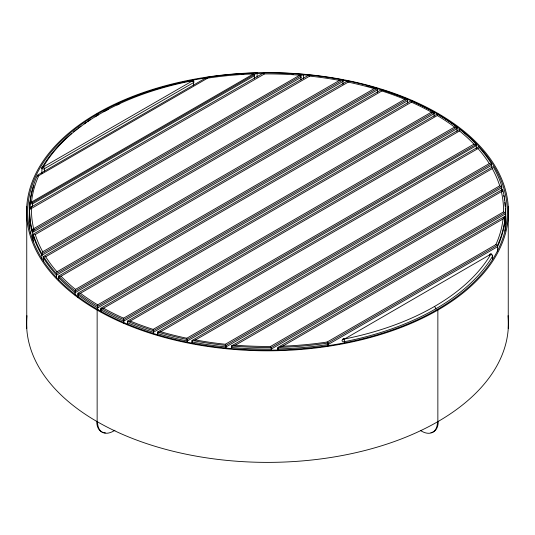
<?xml version="1.0" encoding="UTF-8"?>
<svg xmlns="http://www.w3.org/2000/svg" width="535" height="535" viewBox="0 0 535 535"><rect width="100%" height="100%" fill="white"/><g stroke="black" fill="none" stroke-linecap="round" stroke-linejoin="round"><path stroke-width="0.8" d="M434.132 113.674A1.491 1.217 -0.8 0 0 433.785 112.932L434.119 113.674L97.684 307.913L97.684 307.511M490.816 253.991L490.816 254.285A1.879 1.451 30.7 0 1 492.601 256.178L492.601 259.555M407.309 100.052A1.364 1.11 -8.1 0 1 407.61 100.707L75.221 292.605L75.248 291.769M97.684 307.658L97.684 307.063M376.941 89.151L377.041 89.231A1.304 1.05 -15.1 0 1 377.382 89.887L56.483 275.15L56.536 274.268M97.691 305.793L97.704 304.83A236.022 136.264 0 0 1 80.451 293.28L79.454 293.367M97.698 305.559L97.704 304.83L431.444 112.149L432.494 112.263M300.235 75.134L299.573 75.174A236.022 136.264 0 0 0 264.477 73.924L29.599 209.526L29.612 208.891L29.626 209.513A237.908 137.355 0 0 0 32.341 232.531L300.904 77.481A1.879 1.083 0 0 0 301.406 76.96M29.599 209.526L29.626 209.192M342.607 80.812L342.714 80.899A1.204 0.956 -22 0 1 343.002 81.454L41.884 255.295L41.977 254.379M455.546 127.243L454.556 127.076A236.022 136.264 0 0 0 437.296 115.527L437.309 114.965M300.082 75L32 229.655L32.341 232.531L32.775 231.24L33.993 230.043A236.022 136.264 0 0 1 31.552 206.864L30.174 208.115M29.626 209.513L29.626 209.339M100.881 309.758L101.215 309.009A1.491 1.217 -0.8 0 0 100.868 309.758A237.908 137.355 0 0 0 123.732 321.154L457.05 128.708A1.538 1.251 6.4 0 0 456.756 127.979A1.939 1.578 6.7 0 0 456.602 127.811M75.361 290.164L75.455 289.395L404.714 99.303L405.838 99.37M32.341 232.531L32.889 231.073L33.993 230.043M505.18 217.718L505.174 217.651A237.908 137.355 0 0 1 497.557 246.709L328.109 344.54A237.908 137.355 0 0 1 277.899 348.94L278.748 347.85M129.162 321.227L130.286 321.053L459.545 130.961L459.639 130.433M505.341 208.53A237.908 137.355 0 0 1 505.374 213.92L271.312 349.054A237.908 137.355 0 0 1 231.448 347.483L232.056 346.546A2.053 1.598 -29.6 0 0 231.769 346.807L231.648 346.954M56.784 272.609L56.977 271.787L374.212 88.636L375.43 88.643M159.57 331.954L160.788 331.72L478.022 148.569L478.216 147.981M343.737 339.631L343.898 339.11A236.022 136.264 0 0 0 490.816 254.285L491.324 254.112M42.399 252.634L42.72 251.744L339.491 80.404L340.828 80.337M194.172 340.253L195.509 339.952L492.28 168.612L492.601 167.957M43.088 167.281L43.308 166.88A236.403 136.485 0 0 1 192.506 80.745L192.787 80.544M31.304 202.357L31.525 201.956A236.403 136.485 0 0 1 38.794 175.634L207.667 78.137A236.403 136.485 0 0 1 253.262 73.944L253.797 73.91M192.633 80.511L192.506 80.745A1.505 0.388 79.1 0 0 192.025 81.146M299.7 74.84L299.573 75.174A1.879 1.083 60 0 1 300.235 75.763M343.55 339.591L491.09 254.018M501.843 190.901L501.335 191.664L235.427 345.182L233.681 345.677M501.917 190.808L501.335 191.664A236.022 136.264 0 0 1 503.509 211.927L504.197 212.201M503.85 218.019L503.034 218.955L282.707 346.165L280.688 346.827M503.943 217.932L503.034 218.955A236.022 136.264 0 0 1 495.865 244.615L327.139 342.025A2 0.809 71.6 0 1 327.507 342.507M158.059 332.73L157.959 332.83A1.304 1.05 -15.1 0 0 157.618 333.546A237.908 137.355 0 0 0 187.27 341.022L491.471 165.395A1.786 1.424 21.1 0 0 491.25 164.693M192.506 341.116L192.286 341.337A1.204 0.956 -22 0 0 191.998 341.972A237.908 137.355 0 0 0 225.964 346.961L501.75 187.732A1.766 1.371 28.5 0 0 501.516 186.976M278.621 347.944L278.019 348.566A0.782 0.582 -37.3 0 0 277.899 348.94M42.9 167.208L192.914 80.604M31.124 202.29L253.67 73.797M343.39 339.518L343.898 339.11A1.879 0.495 78.8 0 1 344.513 341.678L344.513 343.029M30.91 207.319L31.545 206.864M29.82 208.342L29.82 204.176L257.101 72.954L257.101 77.127M29.906 228.893A237.908 137.355 0 0 1 29.626 219.658L29.626 207.975L263.688 72.84A237.908 137.355 0 0 1 303.559 74.412L303.559 78.585M32.341 239.051L32.341 230.993L303.559 74.412M33.25 241.171L33.25 234.163L309.036 74.933A237.908 137.355 0 0 1 342.988 79.922L342.988 84.356M34.421 234.517L35.277 234.531L309.671 76.104A236.022 136.264 0 0 1 339.491 80.404M41.884 258.92L41.884 253.764L342.988 79.922M43.529 261.421L43.529 256.499L347.73 80.872A237.908 137.355 0 0 1 377.369 88.349L377.369 92.588M44.813 256.8L45.709 256.78L348.218 82.129A236.022 136.264 0 0 1 374.212 88.636M56.483 277.852L56.483 273.612L377.369 88.349M58.703 280.26L58.703 276.013L381.535 89.633A237.908 137.355 0 0 1 407.603 99.169L407.603 103.061M60.101 276.261L61.037 276.207L381.87 90.977A236.022 136.264 0 0 1 404.714 99.303M75.221 295.307L75.221 291.067L407.603 99.169M77.95 297.427L77.95 293.18L411.268 100.74A237.908 137.355 0 0 1 434.119 112.136L434.119 116.376M80.444 293.28L411.435 102.185A236.022 136.264 0 0 1 431.444 112.149L432.761 112.343M97.684 310.267L97.684 306.374L434.119 112.136M97.945 309.604L97.143 310.066L97.143 421.64M437.055 113.821L437.857 113.36M100.881 311.785L100.881 308.22L437.316 113.982A237.908 137.355 0 0 1 457.05 127.176L457.05 131.416M437.296 115.527L103.556 308.207L102.238 308.414M102.506 308.341L103.556 308.207A236.022 136.264 0 0 0 123.565 318.171L454.556 127.076M100.881 308.22A237.908 137.355 0 0 0 123.732 319.616L457.05 127.176M127.397 324.752L127.397 321.187L459.779 129.289A237.908 137.355 0 0 1 476.297 144.343L476.297 148.583M130.293 321.053A236.022 136.264 0 0 0 153.137 329.379L473.963 144.149L474.899 144.356M127.397 321.187A237.908 137.355 0 0 0 153.465 330.724L476.297 144.343M127.691 322.043A1.364 1.11 -8.1 0 0 127.39 322.725A237.908 137.355 0 0 0 153.465 332.262L476.277 145.68A1.759 1.424 13.9 0 0 475.896 144.985M157.631 335.124L157.631 332.008L478.517 146.744A237.908 137.355 0 0 1 491.471 163.857L491.471 167.749M160.788 331.72A236.022 136.264 0 0 0 186.789 338.227L489.291 163.576L490.187 163.824M157.631 332.008A237.908 137.355 0 0 0 187.27 339.484L491.471 163.857M192.011 343.55L192.011 340.434L493.116 166.599A237.908 137.355 0 0 1 501.75 186.193L501.75 190.092M500.579 186.126L499.723 185.832L225.329 344.252L225.589 344.888M192.011 340.434A237.908 137.355 0 0 0 225.964 345.423L501.75 186.193M231.441 348.452L231.441 345.944L502.659 189.363A237.908 137.355 0 0 1 505.374 212.382L505.374 224.058A237.908 137.355 0 0 0 505.341 218.668M114.958 430.254L113.514 431.09A22.584 13.041 -60 0 1 97.544 421.868L96.748 421.406A22.584 13.041 -60 0 0 101.697 431.899M233.915 345.59L235.427 345.182A236.022 136.264 0 0 0 270.529 346.433L503.509 211.927M231.441 345.944A237.908 137.355 0 0 0 271.312 347.516L505.374 212.382M277.899 350.385L277.899 347.402L505.18 216.18L505.18 227.863A237.908 137.355 0 0 1 504.866 231.12M277.899 347.402A237.908 137.355 0 0 0 328.109 343.002L497.557 245.17A237.908 137.355 0 0 0 505.18 216.18M42.807 167.134L43.308 166.88A1.505 0.869 60 0 1 44.372 168.726L44.372 171.508M343.236 339.384L343.898 339.11L343.236 339.07M30.99 202.17L31.525 201.956A1.505 0.869 60 0 1 32.06 202.431M280.888 346.747L282.707 346.165A236.022 136.264 0 0 0 327.146 342.025M42.746 167.047L43.308 166.88L43.308 167.308M343.182 339.223L343.898 339.11A1.879 1.083 60 0 0 342.567 339.879A1.879 1.083 0 0 0 342.306 341.223A1.879 1.083 0 0 0 344.513 341.678A237.908 137.355 0 0 0 492.601 256.178A1.879 1.083 0 0 0 491.812 254.901M42.733 166.96L43.308 166.88A1.505 1.164 30.1 0 0 41.884 167.836L41.884 173.407M491.444 254.205L490.816 254.285A1.879 1.083 60 0 0 489.485 255.055M193.035 80.711L192.506 80.745A1.505 0.869 60 0 1 193.57 82.591L193.57 85.373M491.518 254.312L490.816 254.285L491.538 254.426M300.289 75.295L299.573 75.174L300.235 75.448M253.837 74.037L253.215 73.669M193.082 80.838L192.506 80.745L193.035 80.966M253.797 74.164L253.262 73.944A1.505 0.869 60 0 1 253.797 74.412M97.143 113.36L97.945 113.821L97.945 115.486M437.055 309.604L437.857 310.066L437.857 421.64M207.473 77.883L207.667 78.137A1.505 0.869 60 0 0 207.132 77.996M309.411 75.756L309.671 76.104M348.017 81.748L348.218 82.129M270.523 346.433L270.817 346.947M381.736 90.562L381.87 90.977M186.782 338.227L186.983 338.882M497.423 246.067L497.557 246.709M327.942 343.503L328.109 344.54M153.13 329.379L153.264 330.048M411.368 101.737L411.435 102.185M187.203 340.106L187.27 341.022M123.565 318.178L123.632 318.873M153.418 331.292L153.465 332.262M264.464 73.583L264.477 73.924A1.879 1.083 60 0 0 263.808 73.743M123.712 320.258L123.732 321.154M508.25 206.517L508.25 328.483M502.659 189.363L502.659 191.864M497.557 245.17L497.557 251.055M328.109 343.002L328.109 345.984M300.904 80.016L300.904 77.481A1.879 1.083 60 0 0 300.724 76.605M271.312 347.516L271.312 350.499M254.326 78.398L254.326 75.783A1.505 0.869 60 0 0 254.185 75.087M225.964 345.423L225.964 347.757M187.27 339.484L187.27 342.601M153.465 330.724L153.465 333.84M123.732 319.616L123.732 323.18M32.595 206.416L32.595 203.802A1.505 0.869 60 0 0 32.448 203.106M31.525 202.384L31.525 201.956A1.505 1.23 6 0 0 30.776 202.096M30.027 208.362L30.027 203.133A237.908 137.355 0 0 1 31.304 194.961M26.75 206.517L26.75 328.483M97.684 306.374A237.908 137.355 0 0 1 77.95 293.18M75.221 291.067A237.908 137.355 0 0 1 58.703 276.013M56.483 273.612A237.908 137.355 0 0 1 43.529 256.499M41.884 253.764A237.908 137.355 0 0 1 33.244 234.163M32.341 230.993A237.908 137.355 0 0 1 29.626 207.975M29.82 204.176A237.908 137.355 0 0 1 37.443 175.186L206.891 77.354A237.908 137.355 0 0 1 257.101 72.954M225.329 344.252A236.022 136.264 0 0 1 195.509 339.952M75.462 289.395A236.022 136.264 0 0 1 61.037 276.207M56.984 271.787A236.022 136.264 0 0 1 45.709 256.78M42.726 251.744A236.022 136.264 0 0 1 35.277 234.524M459.545 130.961A236.022 136.264 0 0 1 473.963 144.149M478.022 148.569A236.022 136.264 0 0 1 489.291 163.576M492.28 168.619A236.022 136.264 0 0 1 499.723 185.832M30.448 233.501A237.908 137.355 0 0 1 30.234 231.969M97.684 307.913A237.908 137.355 0 0 1 77.95 294.718A1.538 1.251 6.4 0 1 78.244 294.009A1.939 1.578 6.7 0 1 78.398 293.855M75.228 292.605A237.908 137.355 0 0 1 58.71 277.551L58.723 277.364A1.759 1.424 13.9 0 1 59.104 276.729M56.483 275.15A237.908 137.355 0 0 1 43.529 258.037A1.786 1.424 21.1 0 1 43.629 257.589M41.89 255.295A237.908 137.355 0 0 1 33.25 235.694A1.766 1.371 28.5 0 1 33.424 235.099M503.736 195.476A237.908 137.355 0 0 1 504.037 197.007M504.311 198.538A237.908 137.355 0 0 1 504.552 200.07M504.859 202.377A237.908 137.355 0 0 1 505.214 206.222M38.266 175.493A1.505 0.869 60 0 1 38.794 175.634A1.505 1.19 24.4 0 0 38.065 175.687M37.39 176.329A1.505 1.19 24.4 0 1 37.764 175.834M30.227 202.531A1.505 1.23 6 0 0 30.027 203.133A1.505 0.869 0 0 0 30.187 203.588M254.72 75.381A1.505 0.869 0 0 1 254.326 75.783L32.595 203.802A1.505 0.869 0 0 1 31.899 204.029M31.465 194.218A237.908 137.355 0 0 1 32.361 190.52M32.561 189.785A237.908 137.355 0 0 1 33.906 185.377M52.096 153.097A237.908 137.355 0 0 0 41.884 167.836A1.505 0.869 0 0 0 42.519 168.846A1.505 0.869 0 0 0 44.372 168.726L193.57 82.591A1.505 0.869 0 0 0 193.53 81.333M52.584 152.495A237.908 137.355 0 0 1 71.309 133.717M73.643 131.784A237.908 137.355 0 0 1 77.254 128.935M78.484 127.999A237.908 137.355 0 0 1 80.986 126.14M84.196 123.852A237.908 137.355 0 0 1 86.155 122.502M87.479 121.605A237.908 137.355 0 0 1 90.174 119.84M95.009 116.811A237.908 137.355 0 0 1 97.129 115.54M103.877 111.701A237.908 137.355 0 0 1 108.592 109.187M116.951 105.054A237.908 137.355 0 0 1 119.807 103.723M231.434 347.483A1.01 0.782 -29.6 0 1 231.655 346.954M505.221 213.271A1.786 1.344 36.3 0 1 505.374 213.92M271.178 347.984A1.786 0.568 76.2 0 1 271.319 349.054M434.393 306.535A1.879 1.083 60 0 1 435.724 308.842M225.884 346.105A1.739 0.428 79.7 0 1 225.964 346.961M495.865 244.615A2 1.418 44.8 0 1 496.5 244.936M420.684 430.635A22.584 13.041 60 0 0 437.456 421.894L438.252 421.433A22.584 13.041 60 0 1 430.949 432.708M508.056 315.69A240.917 139.093 0 0 1 267.5 462.38A240.917 139.093 0 0 1 26.944 315.69M374.226 87.74A239.787 138.438 0 0 1 443.589 305.686A239.787 138.438 0 0 1 61.813 282.875A239.787 138.438 0 0 1 207.012 77.749M241.459 74.091A239.787 138.438 0 0 1 243.893 73.944M256.907 73.409A239.787 138.438 0 0 1 263.421 73.295M291.916 73.99A239.787 138.438 0 0 1 293.541 74.091M303.238 74.82A239.787 138.438 0 0 1 308.876 75.348M342.654 80.25A239.787 138.438 0 0 1 349.108 81.541M366.508 85.627A239.787 138.438 0 0 1 368.836 86.242M370.387 86.663A239.787 138.438 0 0 1 372.694 87.305M105.402 432.802A22.584 13.041 -60 0 1 102.259 432.166M504.866 217.324L505.167 217.558L504.806 217.337M139.321 329.486A240.917 139.093 0 0 0 508.25 216.916A240.917 139.093 0 0 0 154.929 88.743A240.917 139.093 0 0 0 139.321 329.486"/></g></svg>
